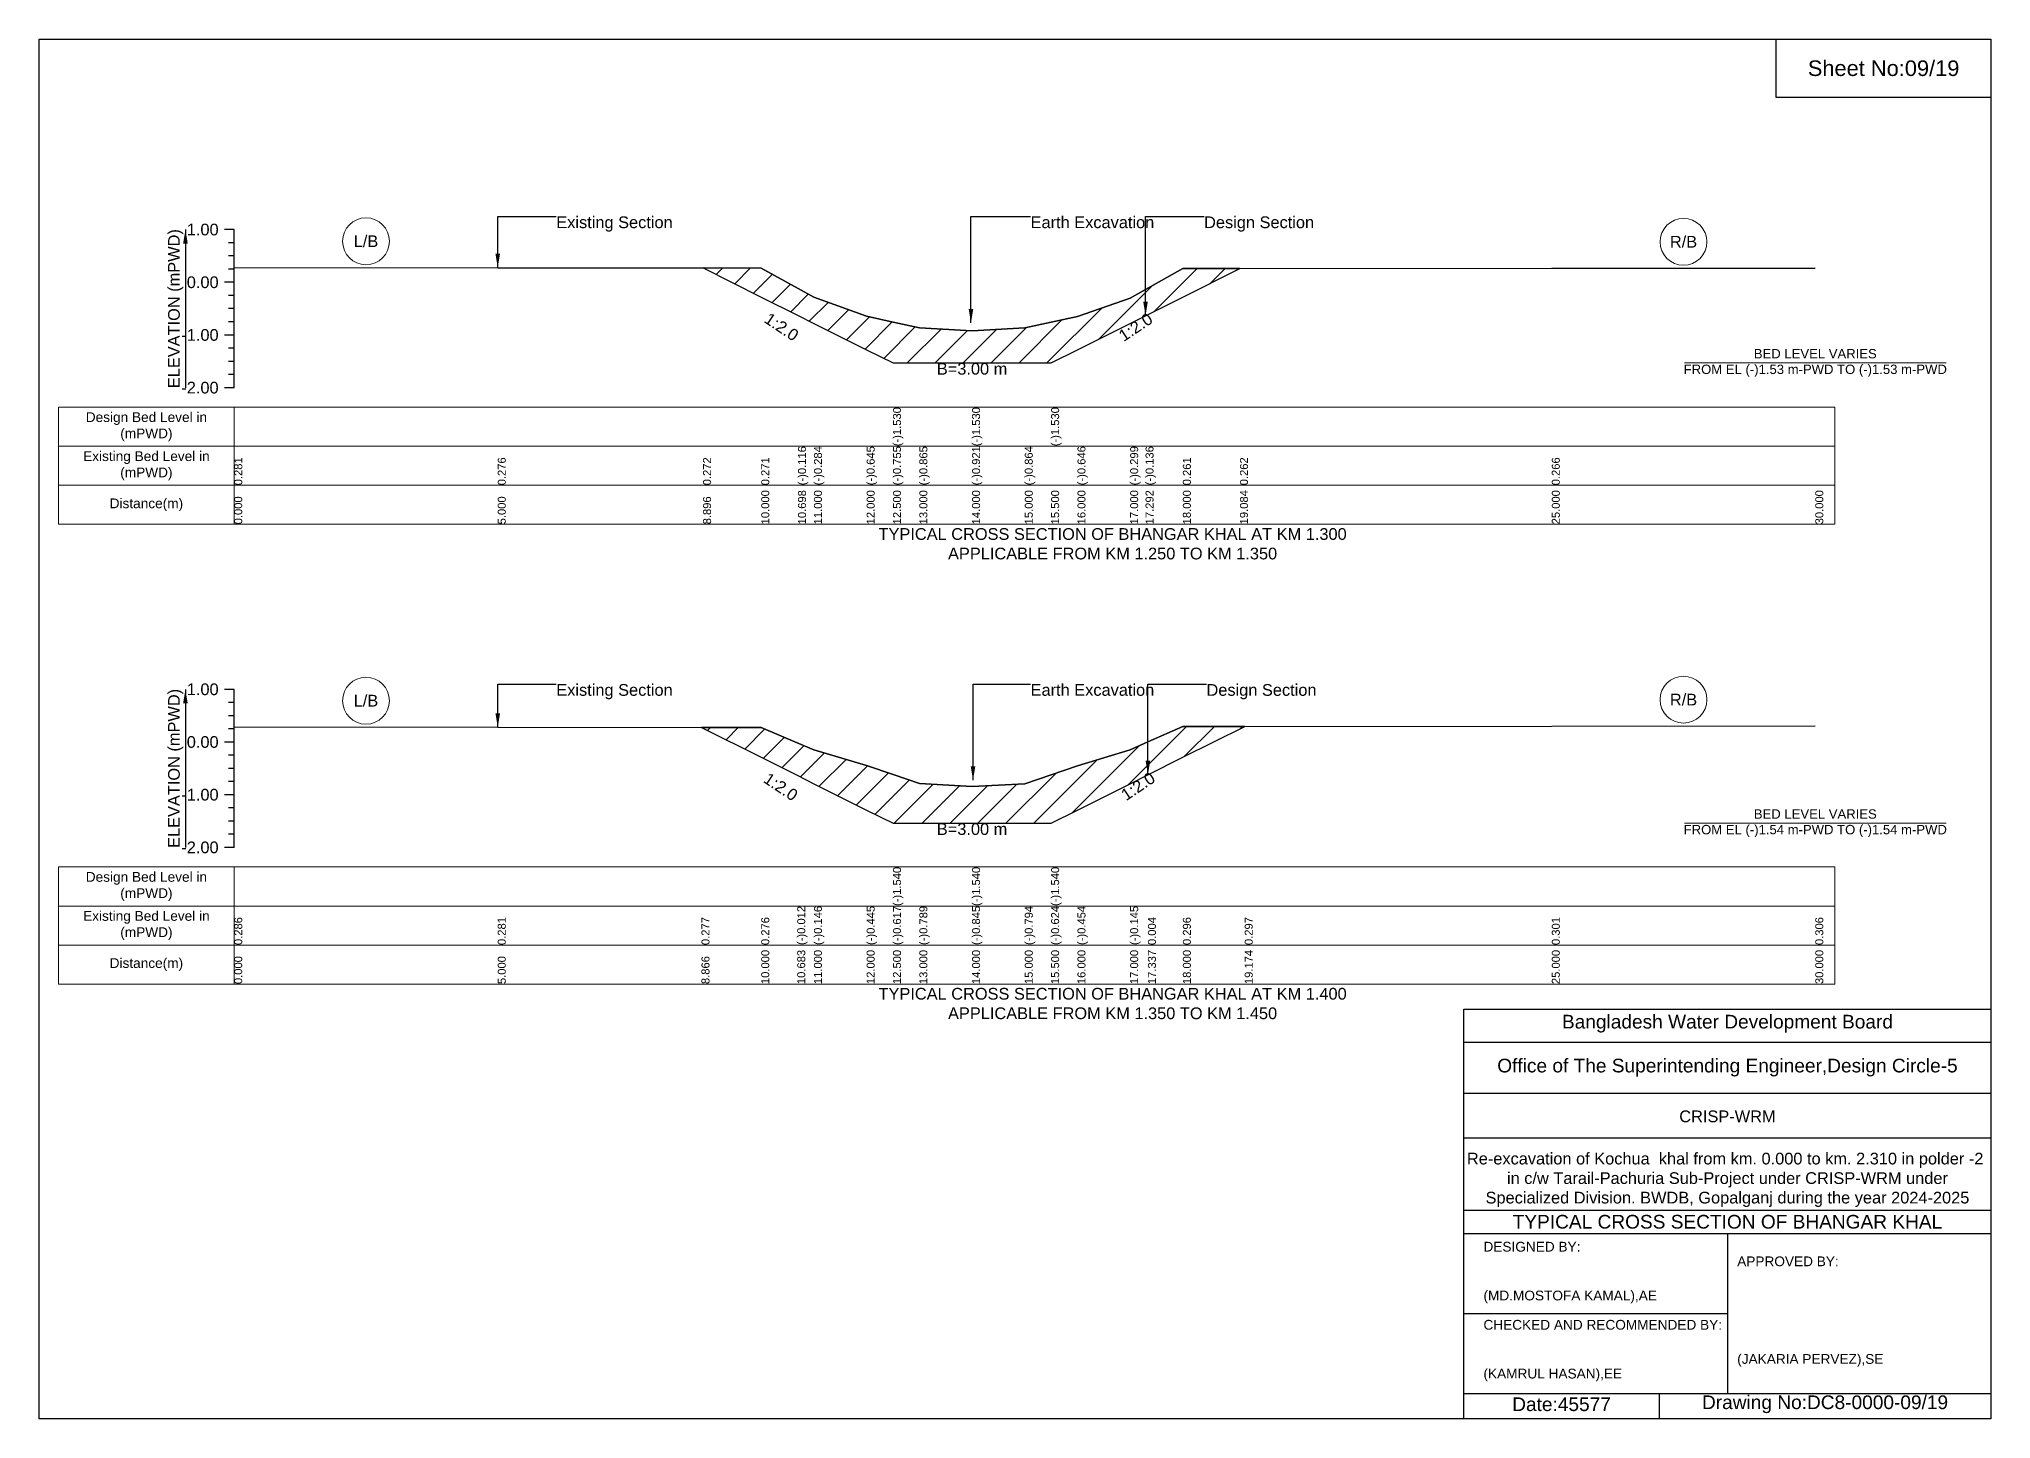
# Model space of a CAD drawing. Header units: inches. Extents: x 91000 to 288000, y -5656 to 0.
# Drawn here: x 180000 to 188000, y -5656 to 0 of the extents above; entities that cross this region are included whole.
import ezdxf

# ---------------------------------------------------------------- set-up
doc = ezdxf.new("R2010")
doc.units = ezdxf.units.IN
doc.header["$LTSCALE"] = 7
doc.header["$MEASUREMENT"] = 0
for name, color, linetype, lineweight in [('Cross section Data Border', 7, 'Continuous', 9), ('Cross Section Labels', 7, 'Continuous', 9), ('Existing_Bed_Level for Xsection', 7, 'Continuous', 25)]:
    doc.layers.add(name, color=color, linetype=linetype, lineweight=lineweight)
doc.styles.get("Standard").update_dxf_attribs({"font": 'arial.ttf'})
doc.dimstyles.get("Standard").update_dxf_attribs({"dimtxt": 0.18, "dimasz": 0.18, "dimexe": 0.18, "dimexo": 0.0625, "dimgap": 0.09, "dimtad": 0, "dimtih": 1, "dimtoh": 1, "dimdec": 4, "dimzin": 0, "dimdsep": 46, "dimtxsty": 'Standard', "dimcen": 0.09, "dimadec": 0, "dimazin": 0, "dimtfac": 1, "dimtdec": 4, "dimtofl": 0, "dimtmove": 0, "dimatfit": 3, "dimfxl": 1, "dimtolj": 1, "dimtzin": 0, "dimarcsym": 0})

msp = doc.modelspace()

# ---------------------------------------------------------------- hatches: boundary and pattern name
at = {"layer": 'Existing_Bed_Level for Xsection'}
h = msp.add_hatch(dxfattribs=at)
h.set_pattern_fill('ANSI31', color=256, scale=648, style=0)
h.paths.add_polyline_path([(182721.5, -938.3), (182960, -1057.5), (183110.7, -1132.9), (183176, -1165.5), (183392, -1273.5), (183500, -1327.5), (183608, -1327.5), (183824, -1327.5), (184040, -1327.5), (184148, -1327.5), (184256, -1273.5), (184472, -1165.5), (184535, -1134), (184688, -1057.5), (184922, -940.5), (184688, -940.7), (184535, -1026.4), (184472, -1061.6), (184256, -1136.6), (184148, -1160.1), (184040, -1183.7), (183824, -1196), (183608, -1183.9), (183500, -1160.1), (183392, -1136.4), (183176, -1058.4), (183110.7, -1022.2), (182960, -938.5)])
h = msp.add_hatch(dxfattribs=at)
h.set_pattern_fill('ANSI31', color=256, scale=648, style=0)
h.paths.add_polyline_path([(182715, -2821.6), (182960, -2944.1), (183107.5, -3017.9), (183176, -3052.1), (183392, -3160.1), (183500, -3214.1), (183608, -3214.1), (183824, -3214.1), (184040, -3214.1), (184148, -3214.1), (184256, -3160.1), (184472, -3052.1), (184544.8, -3015.7), (184688, -2944.1), (184941.5, -2817.4), (184688, -2817.5), (184544.8, -2880.7), (184472, -2912.8), (184256, -2979.5), (184148, -3016.3), (184040, -3053), (183824, -3064), (183608, -3051.9), (183500, -3014.8), (183392, -2977.6), (183176, -2913), (183107.5, -2884.1), (182960, -2821.9)])

# ---------------------------------------------------------------- linework, layer by layer
for points in [[(180000, 0), (188000, 0), (188000, -5656), (180000, -5656)], [(187120, 0), (188000, 0), (188000, -240), (187120, -240)]]:
    msp.add_lwpolyline(points, close=True)
for points in [[(185840, -5656), (185840, -3976), (188000, -3976)], [(185840, -4112), (188000, -4112)], [(185840, -4320), (188000, -4320)], [(185840, -4504), (188000, -4504)], [(185840, -4800), (188000, -4800)], [(185840, -4896), (188000, -4896)], [(186920, -4896), (186920, -5552)], [(185840, -5224), (186920, -5224)], [(185840, -5552), (188000, -5552)], [(186640, -5552), (186640, -5656)]]:
    msp.add_lwpolyline(points)
at = {"layer": 'Cross section Data Border'}
for points in [[(180080, -1509.1), (187360, -1509.1), (187360, -1989.1), (180080, -1989.1)], [(180080, -3393.5), (187360, -3393.5), (187360, -3873.5), (180080, -3873.5)]]:
    msp.add_lwpolyline(points, close=True, dxfattribs=at)
for points in [[(180800, -1509.1), (180800, -1989.1)], [(180080, -1669.1), (187360, -1669.1)], [(180080, -1829.1), (187360, -1829.1)], [(180800, -3393.5), (180800, -3873.5)], [(180080, -3553.5), (187360, -3553.5)], [(180080, -3713.5), (187360, -3713.5)]]:
    msp.add_lwpolyline(points, dxfattribs=at)
at = {"layer": 'Cross Section Labels'}
for points in [[(186744.2, -1327.5), (187815.8, -1327.5)], [(186744.2, -3214.1), (187815.8, -3214.1)]]:
    msp.add_lwpolyline(points, dxfattribs=at)
for centre in [(181340, -828.9), (186740, -831.1), (181340, -2712.2), (186740, -2707.9)]:
    msp.add_circle(centre, 96, dxfattribs=at)
at = {"layer": 'Existing_Bed_Level for Xsection'}
for points in [[(180800, -781.1), (180760, -781.1)], [(180800, -1429.1), (180800, -1213.1), (180800, -997.1), (180800, -781.1)], [(180800, -835.1), (180776, -835.1)], [(180800, -889.1), (180776, -889.1)], [(180800, -943.1), (180776, -943.1)], [(180800, -936.4), (181880, -937.4), (182721.5, -938.3), (182960, -938.5), (183110.7, -1022.2), (183176, -1058.4), (183392, -1136.4), (183500, -1160.1), (183500, -1160.1), (183608, -1183.9), (183824, -1196), (183824, -1196), (184040, -1183.7), (184148, -1160.1), (184148, -1160.1), (184256, -1136.6), (184472, -1061.6), (184535, -1026.4), (184688, -940.7), (184922, -940.5), (186200, -939.6), (187280, -938.5)], [(180800, -997.1), (180760, -997.1)], [(180800, -1051.1), (180776, -1051.1)], [(180800, -1105.1), (180776, -1105.1)], [(180800, -1159.1), (180776, -1159.1)], [(180800, -1213.1), (180760, -1213.1)], [(180800, -1267.1), (180776, -1267.1)], [(180800, -1321.1), (180776, -1321.1)], [(180800, -1429.1), (180760, -1429.1)], [(180800, -1375.1), (180776, -1375.1)], [(180800, -2665.5), (180760, -2665.5)], [(180800, -2719.5), (180776, -2719.5)], [(180800, -3313.5), (180800, -3097.5), (180800, -2881.5), (180800, -2665.5)], [(180800, -2773.5), (180776, -2773.5)], [(180800, -2827.5), (180776, -2827.5)], [(180800, -2819.7), (181880, -2820.8), (182715, -2821.6), (182960, -2821.9), (183107.5, -2884.1), (183176, -2913), (183392, -2977.6), (183500, -3014.8), (183500, -3014.8), (183608, -3051.9), (183824, -3064), (183824, -3064), (184040, -3053), (184148, -3016.3), (184148, -3016.3), (184256, -2979.5), (184472, -2912.8), (184544.8, -2880.7), (184688, -2817.5), (184941.5, -2817.4), (186200, -2816.5), (187280, -2815.4)], [(180800, -2881.5), (180760, -2881.5)], [(180800, -2935.5), (180776, -2935.5)], [(180800, -2989.5), (180776, -2989.5)], [(180800, -3097.5), (180760, -3097.5)], [(180800, -3043.5), (180776, -3043.5)], [(180800, -3151.5), (180776, -3151.5)], [(180800, -3205.5), (180776, -3205.5)], [(180800, -3259.5), (180776, -3259.5)], [(180800, -3313.5), (180760, -3313.5)]]:
    msp.add_lwpolyline(points, dxfattribs=at)
for points in [[(182721.5, -938.3), (182960, -1057.5), (183110.7, -1132.9), (183176, -1165.5), (183392, -1273.5), (183500, -1327.5), (183500, -1327.5), (183608, -1327.5), (183824, -1327.5), (183824, -1327.5), (184040, -1327.5), (184148, -1327.5), (184148, -1327.5), (184256, -1273.5), (184472, -1165.5), (184535, -1134), (184688, -1057.5), (184922, -940.5), (184922, -940.5), (184922, -940.5), (184688, -940.7), (184535, -1026.4), (184472, -1061.6), (184256, -1136.6), (184148, -1160.1), (184148, -1160.1), (184040, -1183.7), (183824, -1196), (183824, -1196), (183608, -1183.9), (183500, -1160.1), (183500, -1160.1), (183392, -1136.4), (183176, -1058.4), (183110.7, -1022.2), (182960, -938.5)], [(182715, -2821.6), (182960, -2944.1), (183107.5, -3017.9), (183176, -3052.1), (183392, -3160.1), (183500, -3214.1), (183500, -3214.1), (183608, -3214.1), (183824, -3214.1), (183824, -3214.1), (184040, -3214.1), (184148, -3214.1), (184148, -3214.1), (184256, -3160.1), (184472, -3052.1), (184544.8, -3015.7), (184688, -2944.1), (184941.5, -2817.4), (184688, -2817.5), (184544.8, -2880.7), (184472, -2912.8), (184256, -2979.5), (184148, -3016.3), (184148, -3016.3), (184040, -3053), (183824, -3064), (183824, -3064), (183608, -3051.9), (183500, -3014.8), (183500, -3014.8), (183392, -2977.6), (183176, -2913), (183107.5, -2884.1), (182960, -2821.9)]]:
    msp.add_lwpolyline(points, close=True, dxfattribs=at)

# ---------------------------------------------------------------- texts
at = {"attachment_point": 5}
for s, insert, char_height in [('Sheet No:09/19', (187560, -120), 64), ('Bangladesh Water Development Board', (186920, -4036), 56), ('Office of The Superintending Engineer,Design Circle-5', (186920, -4216), 56)]:
    msp.add_mtext(s, dxfattribs=dict(at, insert=insert, char_height=char_height))
for s, insert, char_height, width, attachment_point in [('CRISP-WRM', (186920, -4416), 48, 2240, 5), ('Re-excavation of Kochua  khal from km. 0.000 to km. 2.310 in polder -2  in c/w Tarail-Pachuria Sub-Project under CRISP-WRM under Specialized Division. BWDB, Gopalganj during the year 2024-2025', (186920, -4676), 48, 2160, 5), ('TYPICAL CROSS SECTION OF BHANGAR KHAL', (186920, -4848), 56, 2240, 5), ('DESIGNED BY:^J^J^J(MD.MOSTOFA KAMAL),AE', (185920, -5056), 40, 1120, 4), ('APPROVED BY:^J^J^J^J^J^J(JAKARIA PERVEZ),SE', (186960, -5216), 40, 1120, 4), ('CHECKED AND RECOMMENDED BY:^J^J^J(KAMRUL HASAN),EE', (185920, -5376), 40, 1120, 4), ('Date:45577', (186240, -5596), 56, 1120, 5), ('Drawing No:DC8-0000-09/19', (187320, -5596), 56, 1760, 5)]:
    msp.add_mtext(s, dxfattribs=dict(insert=insert, char_height=char_height, width=width, attachment_point=attachment_point))
at = {"layer": 'Cross section Data Border', "char_height": 40, "width": 640, "attachment_point": 5}
for s, insert in [('Design Bed Level in (mPWD)', (180440, -1589.1)), ('Existing Bed Level in (mPWD)', (180440, -1749.1)), ('Distance(m)', (180440, -1909.1)), ('Design Bed Level in (mPWD)', (180440, -3473.5)), ('Existing Bed Level in (mPWD)', (180440, -3633.5)), ('Distance(m)', (180440, -3793.5))]:
    msp.add_mtext(s, dxfattribs=dict(at, insert=insert))
at = {"layer": 'Cross Section Labels'}
for s, insert, char_height, attachment_point in [('Existing Section', (182120, -727.1), 48, 1), ('Earth Excavation', (184064, -727.1), 48, 1), ('Design Section', (184775, -727.1), 48, 1), ('L/B', (181340, -828.9), 48, 5), ('R/B', (186740, -831.1), 48, 5), ('BED LEVEL VARIES ^JFROM EL (-)1.53 m-PWD TO (-)1.53 m-PWD', (187280, -1327.5), 38.4, 5), ('B=3.00 m', (183824, -1327.5), 48, 2), ('TYPICAL CROSS SECTION OF BHANGAR KHAL AT KM 1.300^JAPPLICABLE FROM KM 1.250 TO KM 1.350', (184400, -2069.1), 48, 5), ('L/B', (181340, -2712.2), 48, 5), ('Existing Section', (182120, -2643.9), 48, 1), ('Earth Excavation', (184064, -2643.9), 48, 1), ('Design Section', (184784.8, -2643.9), 48, 1), ('R/B', (186740, -2707.9), 48, 5), ('BED LEVEL VARIES ^JFROM EL (-)1.54 m-PWD TO (-)1.54 m-PWD', (187280, -3214.1), 38.4, 5), ('B=3.00 m', (183824, -3214.1), 48, 2), ('TYPICAL CROSS SECTION OF BHANGAR KHAL AT KM 1.400^JAPPLICABLE FROM KM 1.350 TO KM 1.450', (184400, -3953.5), 48, 5)]:
    msp.add_mtext(s, dxfattribs=dict(at, insert=insert, char_height=char_height, attachment_point=attachment_point))
at = {"layer": 'Cross Section Labels', "char_height": 48, "attachment_point": 2}
for insert, rotation in [((183056.7, -1159.9), 326.30993), ((184481, -1161), 33.69007), ((183053.5, -3044.9), 326.30993), ((184490.8, -3042.7), 33.69007)]:
    msp.add_mtext('1:2.0', dxfattribs=dict(at, insert=insert, rotation=rotation))
at = {"layer": 'Existing_Bed_Level for Xsection', "rotation": 90}
for s, insert, char_height, attachment_point in [('ELEVATION (mPWD)', (180560, -1105.1), 48, 5), ('(-)1.530', (183500, -1669.1), 32.8, 1), ('(-)1.530', (183824, -1669.1), 32.8, 1), ('(-)1.530', (184148, -1669.1), 32.8, 1), ('(-)0.116', (183110.7, -1829.1), 32.8, 1), ('(-)0.284', (183176, -1829.1), 32.8, 1), ('(-)0.645', (183392, -1829.1), 32.8, 1), ('(-)0.755', (183500, -1829.1), 32.8, 1), ('(-)0.865', (183608, -1829.1), 32.8, 1), ('(-)0.921', (183824, -1829.1), 32.8, 1), ('(-)0.864', (184040, -1829.1), 32.8, 1), ('(-)0.646', (184256, -1829.1), 32.8, 1), ('(-)0.299', (184472, -1829.1), 32.8, 1), ('(-)0.136', (184535, -1829.1), 32.8, 1), ('0.281', (180800, -1829.1), 32.8, 1), ('0.276', (181880, -1829.1), 32.8, 1), ('0.272', (182721.5, -1829.1), 32.8, 1), ('0.271', (182960, -1829.1), 32.8, 1), ('0.261', (184688, -1829.1), 32.8, 1), ('0.262', (184922, -1829.1), 32.8, 1), ('0.266', (186200, -1829.1), 32.8, 1), ('0.000', (180800, -1989.1), 32.8, 1), ('5.000', (181880, -1989.1), 32.8, 1), ('8.896', (182721.5, -1989.1), 32.8, 1), ('10.000', (182960, -1989.1), 32.8, 1), ('10.698', (183110.7, -1989.1), 32.8, 1), ('11.000', (183176, -1989.1), 32.8, 1), ('12.000', (183392, -1989.1), 32.8, 1), ('12.500', (183500, -1989.1), 32.8, 1), ('13.000', (183608, -1989.1), 32.8, 1), ('14.000', (183824, -1989.1), 32.8, 1), ('15.000', (184040, -1989.1), 32.8, 1), ('15.500', (184148, -1989.1), 32.8, 1), ('16.000', (184256, -1989.1), 32.8, 1), ('17.000', (184472, -1989.1), 32.8, 1), ('17.292', (184535, -1989.1), 32.8, 1), ('18.000', (184688, -1989.1), 32.8, 1), ('19.084', (184922, -1989.1), 32.8, 1), ('25.000', (186200, -1989.1), 32.8, 1), ('30.000', (187280, -1989.1), 32.8, 1), ('ELEVATION (mPWD)', (180560, -2989.5), 48, 5), ('(-)1.540', (183500, -3553.5), 32.8, 1), ('(-)1.540', (183824, -3553.5), 32.8, 1), ('(-)1.540', (184148, -3553.5), 32.8, 1), ('(-)0.012', (183107.5, -3713.5), 32.8, 1), ('(-)0.146', (183176, -3713.5), 32.8, 1), ('(-)0.445', (183392, -3713.5), 32.8, 1), ('(-)0.617', (183500, -3713.5), 32.8, 1), ('(-)0.789', (183608, -3713.5), 32.8, 1), ('(-)0.845', (183824, -3713.5), 32.8, 1), ('(-)0.794', (184040, -3713.5), 32.8, 1), ('(-)0.624', (184148, -3713.5), 32.8, 1), ('(-)0.454', (184256, -3713.5), 32.8, 1), ('(-)0.145', (184472, -3713.5), 32.8, 1), ('0.286', (180800, -3713.5), 32.8, 1), ('0.281', (181880, -3713.5), 32.8, 1), ('0.277', (182715, -3713.5), 32.8, 1), ('0.276', (182960, -3713.5), 32.8, 1), ('0.004', (184544.8, -3713.5), 32.8, 1), ('0.296', (184688, -3713.5), 32.8, 1), ('0.297', (184941.5, -3713.5), 32.8, 1), ('0.301', (186200, -3713.5), 32.8, 1), ('0.306', (187280, -3713.5), 32.8, 1), ('10.000', (182960, -3873.5), 32.8, 1), ('10.683', (183107.5, -3873.5), 32.8, 1), ('11.000', (183176, -3873.5), 32.8, 1), ('12.000', (183392, -3873.5), 32.8, 1), ('12.500', (183500, -3873.5), 32.8, 1), ('13.000', (183608, -3873.5), 32.8, 1), ('14.000', (183824, -3873.5), 32.8, 1), ('15.000', (184040, -3873.5), 32.8, 1), ('15.500', (184148, -3873.5), 32.8, 1), ('16.000', (184256, -3873.5), 32.8, 1), ('17.000', (184472, -3873.5), 32.8, 1), ('17.337', (184544.8, -3873.5), 32.8, 1), ('18.000', (184688, -3873.5), 32.8, 1), ('19.174', (184941.5, -3873.5), 32.8, 1), ('25.000', (186200, -3873.5), 32.8, 1), ('30.000', (187280, -3873.5), 32.8, 1), ('0.000', (180800, -3873.5), 32.8, 1), ('5.000', (181880, -3873.5), 32.8, 1), ('8.866', (182715, -3873.5), 32.8, 1)]:
    msp.add_mtext(s, dxfattribs=dict(at, insert=insert, char_height=char_height, attachment_point=attachment_point))
at = {"layer": 'Existing_Bed_Level for Xsection', "char_height": 48, "attachment_point": 6}
for s, insert in [('1.00', (180736, -781.1)), ('0.00', (180736, -997.1)), ('-1.00', (180736, -1213.1)), ('-2.00', (180736, -1429.1)), ('1.00', (180736, -2665.5)), ('0.00', (180736, -2881.5)), ('-1.00', (180736, -3097.5)), ('-2.00', (180736, -3313.5))]:
    msp.add_mtext(s, dxfattribs=dict(at, insert=insert))

# ---------------------------------------------------------------- leaders
at = {"layer": 'Cross Section Labels', "annotation_type": 0, "has_hookline": 1, "hookline_direction": 0}
for points, text_width in [([(181880, -937.4), (181880, -727.1), (182119.9, -727.1)], 467.2), ([(183819.5, -1163.7), (183819.5, -727.1), (184063.9, -727.1)], 497), ([(184535, -1134), (184535, -727.1), (184774.9, -727.1)], 441.2), ([(181880, -2820.8), (181880, -2643.9), (182119.9, -2643.9)], 467.2), ([(183828, -3038.1), (183828, -2643.9), (184063.9, -2643.9)], 497), ([(184544.8, -3015.7), (184544.8, -2643.9), (184784.7, -2643.9)], 441.2)]:
    msp.add_leader(points, dimstyle='Standard', override={"dimasz": 57.6}, dxfattribs=dict(at, text_width=text_width))
at = {"layer": 'Existing_Bed_Level for Xsection'}
for points in [[(180600, -781.1), (180600, -1429.1)], [(180600, -2665.5), (180600, -3313.5)]]:
    msp.add_leader(points, dimstyle='Standard', override={"dimasz": 57.6}, dxfattribs=at)

doc.saveas('drawing.dxf')
